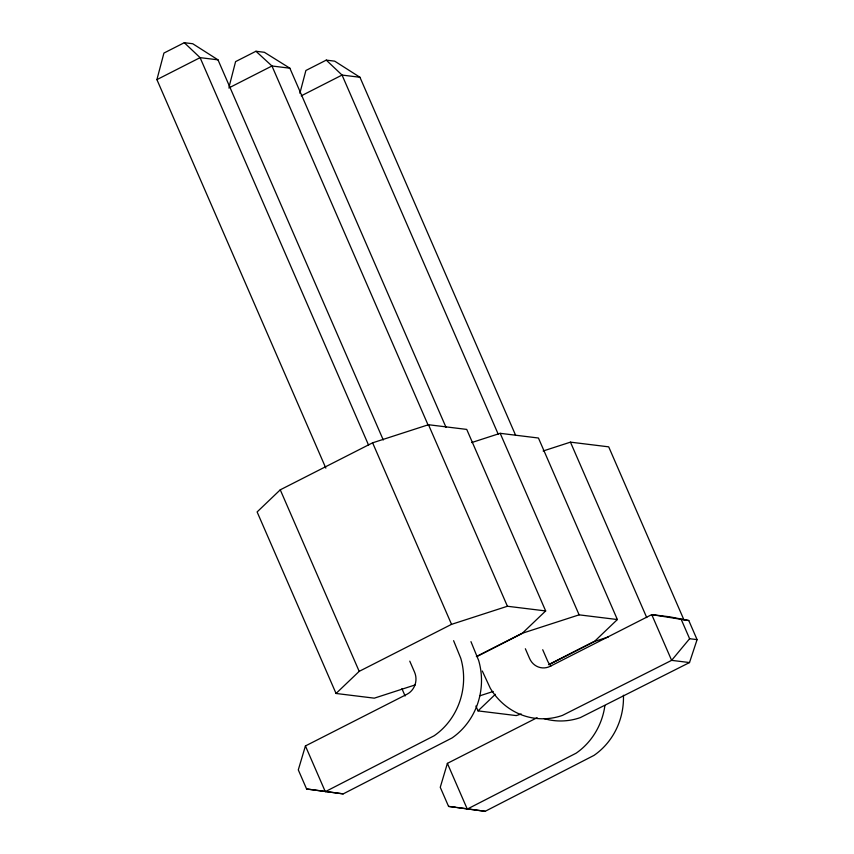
<?xml version="1.0" encoding="UTF-8"?>
<svg xmlns="http://www.w3.org/2000/svg" width="854" height="854" viewBox="0 0 854 854"><rect width="100%" height="100%" fill="white"/><g stroke="black" fill="none" stroke-linecap="round" stroke-linejoin="round"><path stroke-width="1.28" d="M229.118 86.713L235.587 61.616L255.954 51.261L264.388 52.297L289.858 68.192L446.034 427.374M325.844 468.131L156.912 79.625L163.925 53.065L184.293 42.7L192.726 43.735L217.983 59.833L383.265 439.97M299.882 93.246L305.892 70.487L326.26 60.122L334.693 61.157L359.95 77.266L515.667 435.391M409.771 661.156L414.553 672.151A16.589 15.511 -83 0 1 406.942 694.27L305.422 745.948L298.292 769.881L306.597 788.979L343.201 793.878L452.022 737.973A67.498 63.1 -83 0 0 478.667 660.505L470.96 641.642M537.113 717.702L447.389 763.369L440.258 787.303L448.563 806.4L485.168 811.3L593.989 755.395A67.498 63.1 -83 0 0 623.431 695.231M547.638 719.538A67.498 63.1 -83 0 0 580.314 717.616L689.509 662.555L697.088 639.635L688.783 620.538L669.621 616.812L651.741 614.613L550.211 666.291A16.589 15.511 -83 0 1 529.608 658.53L525.359 648.752M697.088 639.635L689.616 638.717L671.628 660.356L562.434 715.417A67.498 63.1 -83 0 1 490.281 688.228L482.296 670.998M476.351 656.566L522.52 633.06L545.663 610.941L466.732 429.413L428.484 424.726L372.611 442.82L280.261 489.822L257.118 511.941L336.049 693.469L374.298 698.166L415.279 684.887M336.049 693.469L359.192 671.351L451.542 624.349L507.415 606.255L545.663 610.941M475.902 706.023L478.016 710.891L495.373 694.302M471.632 442.575L500.188 433.32L538.436 438.017L617.367 619.545L594.224 641.664L549.239 664.561M156.912 79.625L200.092 57.645L217.983 59.833M228.797 87.973L271.967 65.993L289.858 68.192M301.216 95.851L342.059 75.067L359.95 77.266M477.066 656.448L523.235 632.953L579.119 614.848L617.367 619.545M548.514 664.668L593.509 641.77L608.4 636.945M543.133 450.997L570.451 442.148L608.699 446.845L683.926 619.844M479.532 695.903L493.185 691.473M521.228 713.976L516.264 715.588L478.016 710.891M689.509 662.555L671.628 660.356L651.741 614.613L688.783 620.538M306.597 788.979L343.201 793.878M448.563 806.4L456.036 807.318M457.306 807.5L485.168 811.3M255.954 51.261L271.967 65.993L428.153 425.175M326.26 60.122L342.059 75.067L498.309 434.419M184.293 42.7L200.092 57.645L368.565 445.105M681.311 619.62L689.616 638.717M570.451 442.148L646.734 617.581M500.188 433.32L579.119 614.848M542.717 649.723L547.499 660.718A16.589 15.511 -83 0 0 551.054 665.896M428.484 424.726L507.415 606.255M372.611 442.82L451.542 624.349M453.602 640.671L460.786 658.317A67.498 63.1 -83 0 1 434.142 735.774L325.31 791.679L305.422 745.948M447.389 763.369L467.277 809.101L576.108 753.196A67.498 63.1 -83 0 0 604.899 705.617M401.924 688.666L405.106 695.978M280.261 489.822L359.192 671.351M546.496 719.271A67.498 63.1 -83 0 1 544.212 718.662"/></g></svg>
